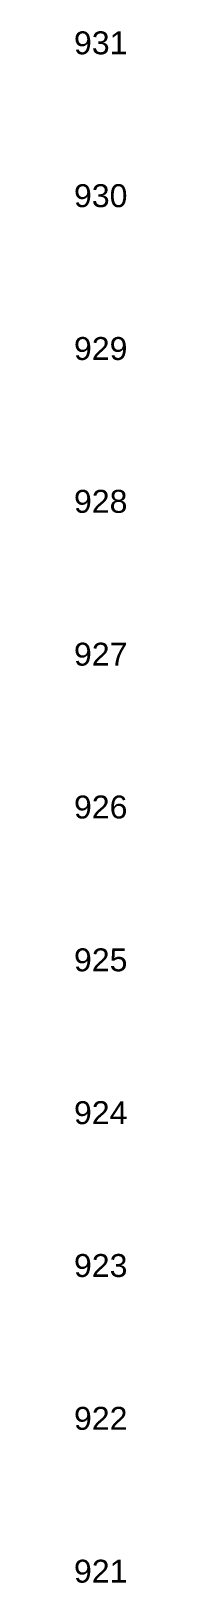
# Model space of a CAD drawing. Header units: millimetres. Extents: x 824502 to 1498685, y 1474633 to 1481826.
# Drawn here: x 1479034.9 to 1479038.2, y 1479063.7 to 1479165.3 of the extents above; entities that cross this region are included whole.
import ezdxf
from ezdxf.enums import TextEntityAlignment as Align

# ---------------------------------------------------------------- set-up
doc = ezdxf.new("R2010")
doc.units = ezdxf.units.MM
doc.styles.get("Standard").update_dxf_attribs({"font": 'arial.ttf'})

msp = doc.modelspace()

# ---------------------------------------------------------------- texts
for s, p in [('931', (1479038.3, 1479164.518)), ('930', (1479038.3, 1479154.518)), ('929', (1479038.3, 1479144.518)), ('928', (1479038.3, 1479134.518)), ('927', (1479038.3, 1479124.518)), ('926', (1479038.3, 1479114.518)), ('925', (1479038.3, 1479104.518)), ('924', (1479038.3, 1479094.518)), ('923', (1479038.3, 1479084.518)), ('922', (1479038.3, 1479074.518)), ('921', (1479038.3, 1479064.518))]:
    msp.add_text(s, height=1.5).set_placement(p, align=Align.MIDDLE_RIGHT)

doc.saveas('drawing.dxf')
